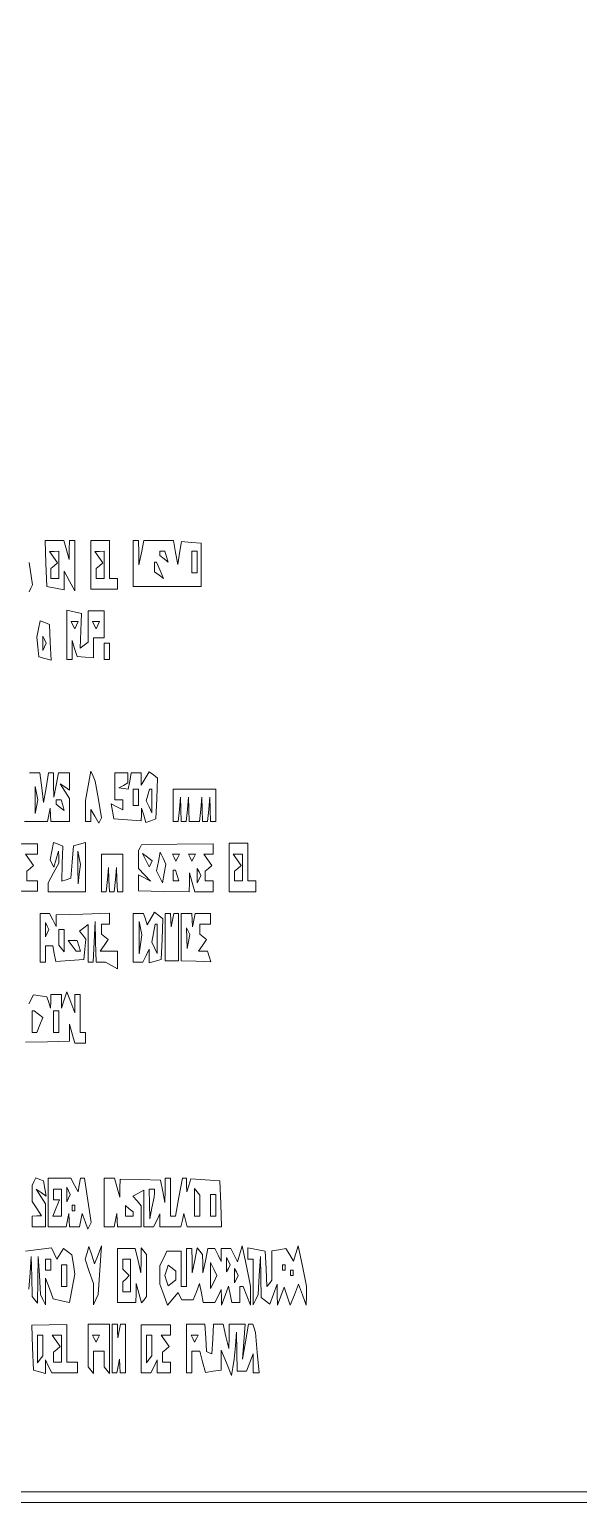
# Paper-space layout 'AN-22-DGE-077' of a CAD drawing. Header units: metres. Extents: x 12 to 191, y -57 to 204.
# Drawn here: x 52.4 to 70.51, y -57.38 to -8.82 of the extents above; entities that cross this region are included whole.
import ezdxf

# ---------------------------------------------------------------- set-up
doc = ezdxf.new("R2010")
doc.units = ezdxf.units.M
doc.layers.add('DGE_CONTORNOS', color=7, linetype='Continuous', lineweight=0)
doc.layers.add('DGE_DATOS', color=7, linetype='Continuous', lineweight=0)

# ---------------------------------------------------------------- blocks, each defined once
blk = doc.blocks.new('LP_REF_DGE_MT_077')
at = {"layer": 'DGE_CONTORNOS'}
for points in [[(21.899, 63.246), (21.899, -57.382), (106.671, -57.382), (191.443, -57.382), (191.443, 63.246), (191.443, 183.875), (106.671, 183.875), (21.899, 183.875)], [(191.267, 90.597), (191.267, -2.324), (189.861, -2.324), (188.455, -2.324), (188.452, -2.013), (188.449, -1.701), (188.333, -2.013), (188.216, -2.324), (154.189, -2.324), (120.162, -2.324), (120.162, -29.675), (120.162, -57.026), (74.239, -57.026), (28.315, -57.026), (28.315, 63.246), (28.315, 183.518), (109.791, 183.518), (191.267, 183.518)], [(52.942, -26.423), (52.969, -27.181), (53.254, -27.236), (53.54, -27.292), (53.54, -26.986), (53.54, -26.68), (53.716, -27.002), (53.892, -27.325), (53.892, -26.495), (53.892, -25.666), (53.804, -25.666), (53.716, -25.666), (53.713, -25.978), (53.711, -26.29), (53.621, -25.978), (53.531, -25.666), (53.223, -25.666), (52.915, -25.666)], [(54.419, -26.468), (54.419, -27.27), (54.858, -27.27), (55.298, -27.27), (55.298, -27.092), (55.298, -26.913), (55.166, -26.913), (55.034, -26.913), (55.034, -26.29), (55.034, -25.666), (54.727, -25.666), (54.419, -25.666)], [(55.825, -26.425), (55.825, -27.183), (56.946, -27.182), (58.067, -27.181), (58.067, -26.468), (58.067, -25.755), (57.74, -25.729), (57.414, -25.702), (57.354, -26.082), (57.295, -26.462), (57.222, -26.064), (57.149, -25.666), (56.66, -25.666), (56.171, -25.666), (56.092, -26.067), (56.012, -26.468), (56.007, -26.067), (56.001, -25.666), (55.913, -25.666), (55.825, -25.666)], [(53.364, -26.468), (53.364, -26.913), (53.232, -26.913), (53.101, -26.913), (53.101, -26.75), (53.101, -26.587), (53.21, -26.496), (53.32, -26.406), (53.189, -26.217), (53.057, -26.028), (53.21, -26.025), (53.364, -26.022)], [(54.858, -26.468), (54.858, -26.913), (54.727, -26.913), (54.595, -26.913), (54.595, -26.75), (54.595, -26.587), (54.705, -26.496), (54.815, -26.406), (54.683, -26.217), (54.551, -26.028), (54.705, -26.025), (54.858, -26.022)], [(56.923, -26.199), (56.977, -26.375), (56.841, -26.269), (56.704, -26.162), (56.704, -26.092), (56.704, -26.022), (56.787, -26.022), (56.87, -26.022)], [(57.935, -26.379), (57.935, -26.735), (57.847, -26.735), (57.759, -26.735), (57.759, -26.379), (57.759, -26.022), (57.847, -26.022), (57.935, -26.022)], [(56.706, -26.65), (56.817, -26.921), (56.673, -26.809), (56.528, -26.697), (56.528, -26.538), (56.528, -26.379), (56.562, -26.379), (56.595, -26.379)], [(53.628, -28.772), (53.628, -29.586), (53.716, -29.586), (53.804, -29.586), (53.805, -29.274), (53.806, -28.962), (53.889, -29.227), (53.971, -29.491), (54.239, -29.513), (54.507, -29.535), (54.507, -29.204), (54.507, -28.873), (54.683, -28.873), (54.858, -28.873), (54.858, -28.428), (54.858, -27.982), (54.595, -27.982), (54.331, -27.982), (54.331, -28.498), (54.331, -29.013), (54.199, -29.116), (54.068, -29.218), (54.089, -28.645), (54.111, -28.071), (53.87, -28.015), (53.628, -27.959)], [(52.697, -28.582), (52.646, -28.852), (52.677, -29.175), (52.707, -29.497), (52.91, -29.555), (53.113, -29.614), (53.085, -29.022), (53.057, -28.431), (52.903, -28.372), (52.749, -28.312)], [(53.95, -28.458), (53.892, -28.576), (53.833, -28.458), (53.774, -28.339), (53.892, -28.339), (54.009, -28.339)], [(54.653, -28.458), (54.595, -28.576), (54.536, -28.458), (54.478, -28.339), (54.595, -28.339), (54.712, -28.339)], [(52.896, -29.17), (52.837, -29.289), (52.837, -29.051), (52.837, -28.814), (52.896, -28.933), (52.954, -29.051)], [(54.858, -29.319), (54.858, -29.586), (54.946, -29.586), (55.034, -29.586), (55.034, -29.319), (55.034, -29.051), (54.946, -29.051), (54.858, -29.051)], [(54.334, -33.756), (54.243, -34.242), (54.243, -34.587), (54.243, -34.931), (54.331, -34.931), (54.419, -34.931), (54.419, -34.731), (54.419, -34.531), (54.553, -34.757), (54.687, -34.982), (54.729, -34.897), (54.771, -34.811), (54.671, -34.203), (54.571, -33.595), (54.498, -33.432), (54.426, -33.27)], [(55.21, -33.773), (55.21, -34.219), (55.342, -34.219), (55.474, -34.219), (55.474, -34.38), (55.474, -34.542), (55.286, -34.442), (55.099, -34.343), (55.14, -34.593), (55.181, -34.842), (55.635, -34.874), (56.089, -34.906), (56.09, -34.696), (56.092, -34.486), (56.167, -34.726), (56.242, -34.967), (56.407, -34.903), (56.572, -34.839), (56.6, -34.171), (56.627, -33.503), (56.489, -33.396), (56.35, -33.288), (56.22, -33.508), (56.089, -33.728), (56.089, -33.528), (56.089, -33.328), (55.923, -33.328), (55.756, -33.328), (55.706, -33.595), (55.655, -33.862), (55.498, -33.842), (55.342, -33.821), (55.496, -33.74), (55.649, -33.658), (55.649, -33.493), (55.649, -33.328), (55.43, -33.328), (55.21, -33.328)], [(52.631, -34.441), (52.587, -34.664), (52.587, -34.219), (52.587, -33.773), (52.631, -33.996), (52.676, -34.219)], [(56.001, -34.13), (56.001, -34.397), (55.913, -34.397), (55.825, -34.397), (55.825, -34.13), (55.825, -33.862), (55.913, -33.862), (56.001, -33.862)], [(56.441, -34.254), (56.441, -34.646), (56.343, -34.448), (56.245, -34.25), (56.304, -34.056), (56.363, -33.862), (56.402, -33.862), (56.441, -33.862)], [(57.144, -34.397), (57.144, -34.931), (57.225, -34.931), (57.307, -34.931), (57.345, -34.531), (57.383, -34.13), (57.395, -34.531), (57.407, -34.931), (57.489, -34.931), (57.571, -34.931), (57.609, -34.531), (57.647, -34.13), (57.659, -34.531), (57.671, -34.931), (57.841, -34.931), (58.01, -34.931), (58.048, -34.531), (58.087, -34.13), (58.099, -34.531), (58.11, -34.931), (58.192, -34.931), (58.274, -34.931), (58.312, -34.531), (58.35, -34.13), (58.362, -34.531), (58.374, -34.931), (58.462, -34.931), (58.55, -34.931), (58.55, -34.397), (58.55, -33.862), (57.847, -33.862), (57.144, -33.862)], [(53.496, -34.395), (53.549, -34.571), (53.413, -34.465), (53.276, -34.359), (53.276, -34.289), (53.276, -34.219), (53.359, -34.219), (53.442, -34.219)], [(51.606, -36.446), (51.606, -37.219), (52.134, -37.224), (52.661, -37.229), (52.661, -37.06), (52.661, -36.891), (52.485, -36.891), (52.31, -36.891), (52.31, -36.728), (52.31, -36.565), (52.419, -36.474), (52.529, -36.384), (52.397, -36.195), (52.266, -36.006), (52.463, -36.003), (52.661, -36.001), (52.661, -35.832), (52.661, -35.663), (52.134, -35.668), (51.606, -35.673)], [(53.133, -35.906), (53.079, -36.194), (53.138, -36.315), (53.198, -36.436), (53.28, -36.174), (53.362, -35.911), (53.363, -36.107), (53.364, -36.302), (53.189, -36.624), (53.013, -36.947), (53.013, -37.097), (53.013, -37.248), (53.628, -37.248), (54.243, -37.248), (54.243, -36.434), (54.243, -35.619), (54.045, -35.676), (53.848, -35.733), (53.804, -36.268), (53.76, -36.802), (53.615, -36.851), (53.47, -36.899), (53.483, -36.323), (53.496, -35.746), (53.342, -35.682), (53.188, -35.618)], [(54.04, -36.665), (54, -36.981), (53.997, -36.446), (53.993, -35.911), (54.037, -36.131), (54.081, -36.35)], [(56.046, -35.79), (56.001, -35.882), (56.001, -36.181), (56.001, -36.481), (56.199, -36.687), (56.397, -36.893), (56.199, -36.791), (56.001, -36.689), (56.001, -36.952), (56.001, -37.215), (56.836, -37.232), (57.671, -37.25), (57.674, -36.937), (57.676, -36.624), (57.766, -36.936), (57.856, -37.248), (58.159, -37.248), (58.462, -37.248), (58.462, -37.07), (58.462, -36.891), (58.33, -36.891), (58.198, -36.891), (58.198, -36.728), (58.198, -36.565), (58.308, -36.474), (58.418, -36.384), (58.286, -36.195), (58.154, -36.006), (58.308, -36.003), (58.462, -36.001), (58.462, -35.832), (58.462, -35.663), (57.277, -35.681), (56.092, -35.698)], [(58.989, -36.446), (58.989, -37.248), (59.429, -37.248), (59.868, -37.248), (59.868, -37.07), (59.868, -36.891), (59.736, -36.891), (59.605, -36.891), (59.605, -36.268), (59.605, -35.644), (59.297, -35.644), (58.989, -35.644)], [(54.771, -36.624), (54.771, -37.248), (54.852, -37.248), (54.934, -37.248), (54.972, -36.847), (55.01, -36.446), (55.022, -36.847), (55.034, -37.248), (55.116, -37.248), (55.198, -37.248), (55.236, -36.847), (55.274, -36.446), (55.286, -36.847), (55.298, -37.248), (55.386, -37.248), (55.474, -37.248), (55.474, -36.624), (55.474, -36.001), (55.122, -36.001), (54.771, -36.001)], [(56.399, -36.322), (56.35, -36.422), (56.241, -36.201), (56.133, -35.979), (56.291, -36.101), (56.448, -36.223)], [(56.845, -36.642), (56.786, -36.951), (56.69, -36.755), (56.593, -36.559), (56.651, -36.25), (56.71, -35.941), (56.807, -36.137), (56.903, -36.333)], [(57.29, -36.119), (57.232, -36.238), (57.173, -36.119), (57.114, -36.001), (57.232, -36.001), (57.349, -36.001)], [(57.818, -36.119), (57.759, -36.238), (57.7, -36.119), (57.642, -36.001), (57.759, -36.001), (57.876, -36.001)], [(59.429, -36.446), (59.429, -36.891), (59.297, -36.891), (59.165, -36.891), (59.165, -36.728), (59.165, -36.565), (59.275, -36.474), (59.385, -36.384), (59.253, -36.195), (59.121, -36.006), (59.275, -36.003), (59.429, -36.001)], [(57.276, -36.713), (57.33, -36.891), (57.237, -36.891), (57.144, -36.891), (57.144, -36.713), (57.144, -36.535), (57.182, -36.535), (57.221, -36.535)], [(57.993, -36.832), (57.935, -36.951), (57.935, -36.713), (57.935, -36.476), (57.993, -36.594), (58.052, -36.713)], [(52.749, -38.762), (52.749, -39.564), (52.837, -39.564), (52.925, -39.564), (52.925, -39.297), (52.925, -39.03), (53.047, -39.03), (53.17, -39.03), (53.218, -39.285), (53.266, -39.54), (53.732, -39.507), (54.197, -39.475), (54.229, -39.14), (54.261, -38.805), (54.157, -38.675), (54.053, -38.545), (54.192, -38.436), (54.331, -38.328), (54.331, -38.946), (54.331, -39.564), (54.414, -39.564), (54.496, -39.564), (54.531, -38.896), (54.565, -38.228), (54.58, -38.896), (54.595, -39.564), (54.749, -39.567), (54.902, -39.569), (55.1, -39.676), (55.298, -39.784), (55.298, -39.496), (55.298, -39.208), (55.012, -39.205), (54.727, -39.202), (54.858, -39.013), (54.99, -38.824), (54.88, -38.734), (54.771, -38.644), (54.771, -38.48), (54.771, -38.317), (54.902, -38.317), (55.034, -38.317), (55.034, -38.135), (55.034, -37.953), (54.155, -37.982), (53.276, -38.012), (53.276, -38.2), (53.276, -38.388), (53.171, -38.174), (53.065, -37.961), (52.907, -37.961), (52.749, -37.961)], [(52.983, -38.614), (52.925, -38.733), (52.925, -38.495), (52.925, -38.258), (52.983, -38.376), (53.042, -38.495)], [(55.825, -38.762), (55.825, -39.564), (55.983, -39.564), (56.142, -39.564), (56.247, -39.35), (56.353, -39.137), (56.353, -39.363), (56.353, -39.589), (56.55, -39.532), (56.748, -39.475), (56.775, -38.805), (56.803, -38.136), (56.664, -38.028), (56.526, -37.921), (56.403, -38.127), (56.28, -38.334), (56.223, -38.147), (56.166, -37.961), (55.996, -37.961), (55.825, -37.961)], [(56.062, -38.982), (56.021, -39.297), (56.018, -38.762), (56.015, -38.228), (56.059, -38.447), (56.102, -38.666)], [(56.616, -38.798), (56.616, -39.279), (56.526, -39.095), (56.435, -38.911), (56.491, -38.614), (56.547, -38.317), (56.582, -38.317), (56.616, -38.317)], [(56.88, -38.74), (56.88, -39.52), (57.1, -39.52), (57.319, -39.52), (57.319, -38.74), (57.319, -37.961), (57.239, -37.961), (57.158, -37.961), (57.114, -38.183), (57.07, -38.406), (57.063, -38.183), (57.056, -37.961), (56.968, -37.961), (56.88, -37.961)], [(57.407, -38.744), (57.407, -39.527), (57.894, -39.539), (58.38, -39.551), (58.328, -39.379), (58.276, -39.208), (58.127, -39.205), (57.979, -39.202), (58.11, -39.013), (58.242, -38.824), (58.132, -38.734), (58.023, -38.644), (58.023, -38.48), (58.023, -38.317), (58.198, -38.317), (58.374, -38.317), (58.374, -38.139), (58.374, -37.961), (58.118, -37.961), (57.861, -37.961), (57.817, -38.183), (57.773, -38.406), (57.766, -38.183), (57.759, -37.961), (57.583, -37.961), (57.407, -37.961)], [(53.54, -38.862), (53.54, -39.229), (53.452, -39.119), (53.364, -39.009), (53.364, -38.752), (53.364, -38.495), (53.452, -38.495), (53.54, -38.495)], [(54.023, -39.03), (54.078, -39.208), (54.007, -39.205), (53.936, -39.202), (53.804, -39.03), (53.672, -38.857), (53.821, -38.854), (53.969, -38.851)], [(57.643, -38.885), (57.597, -39.119), (57.59, -38.777), (57.583, -38.436), (57.636, -38.543), (57.689, -38.651)], [(52.7, -41.278), (52.841, -41.388), (52.741, -41.634), (52.64, -41.881), (52.563, -41.881), (52.485, -41.881), (52.485, -41.524), (52.485, -41.168), (52.522, -41.168), (52.559, -41.168)], [(53.364, -41.524), (53.364, -41.881), (53.276, -41.881), (53.189, -41.881), (53.189, -41.524), (53.189, -41.168), (53.276, -41.168), (53.364, -41.168)], [(52.547, -46.804), (52.485, -46.929), (52.485, -47.191), (52.485, -47.454), (52.639, -47.691), (52.793, -47.927), (52.639, -47.933), (52.485, -47.939), (52.485, -48.117), (52.485, -48.295), (52.705, -48.295), (52.925, -48.295), (52.925, -47.914), (52.925, -47.533), (52.771, -47.29), (52.617, -47.047), (52.783, -47.165), (52.949, -47.283), (52.908, -47.032), (52.866, -46.78), (52.737, -46.73), (52.609, -46.679)], [(53.013, -47.493), (53.013, -48.295), (53.313, -48.295), (53.613, -48.295), (53.658, -48.072), (53.702, -47.85), (53.709, -48.072), (53.716, -48.295), (53.884, -48.295), (54.053, -48.295), (54.097, -48.072), (54.142, -47.85), (54.232, -48.112), (54.322, -48.374), (54.376, -48.263), (54.431, -48.152), (54.323, -47.421), (54.215, -46.691), (54.149, -46.691), (54.082, -46.691), (54.042, -46.914), (54.002, -47.137), (53.885, -46.914), (53.769, -46.691), (53.391, -46.691), (53.013, -46.691)], [(53.452, -47.493), (53.452, -47.939), (53.31, -47.939), (53.167, -47.939), (53.276, -47.671), (53.386, -47.404), (53.287, -47.404), (53.189, -47.404), (53.189, -47.226), (53.189, -47.048), (53.32, -47.048), (53.452, -47.048)], [(53.687, -47.345), (53.628, -47.464), (53.628, -47.226), (53.628, -46.988), (53.687, -47.107), (53.745, -47.226)], [(54.858, -47.493), (54.858, -48.295), (55.027, -48.295), (55.195, -48.295), (55.24, -48.072), (55.284, -47.85), (55.291, -48.072), (55.298, -48.295), (55.693, -48.295), (56.089, -48.295), (56.089, -47.948), (56.089, -47.6), (55.947, -47.439), (55.805, -47.278), (55.991, -47.18), (56.177, -47.081), (56.177, -47.688), (56.177, -48.295), (56.335, -48.295), (56.493, -48.295), (56.599, -48.081), (56.704, -47.867), (56.704, -48.081), (56.704, -48.295), (57.048, -48.295), (57.393, -48.295), (57.444, -48.072), (57.495, -47.85), (57.547, -48.072), (57.598, -48.295), (58.167, -48.295), (58.736, -48.295), (58.709, -47.538), (58.682, -46.78), (58.2, -46.747), (57.718, -46.714), (57.652, -46.926), (57.586, -47.137), (57.584, -46.914), (57.583, -46.691), (57.513, -46.691), (57.443, -46.691), (57.331, -47.315), (57.22, -47.939), (57.138, -47.939), (57.056, -47.939), (57.056, -47.315), (57.056, -46.691), (56.968, -46.691), (56.88, -46.691), (56.874, -47.092), (56.869, -47.493), (56.795, -47.124), (56.721, -46.755), (56.054, -46.736), (55.386, -46.717), (55.383, -47.016), (55.38, -47.315), (55.291, -47.003), (55.201, -46.691), (55.03, -46.691), (54.858, -46.691)], [(56.522, -47.181), (56.516, -47.315), (56.441, -47.671), (56.365, -48.028), (56.359, -47.538), (56.353, -47.048), (56.441, -47.048), (56.528, -47.048)], [(58.023, -47.593), (58.023, -47.939), (57.935, -47.939), (57.847, -47.939), (57.847, -47.483), (57.847, -47.027), (57.935, -47.137), (58.023, -47.247)], [(53.892, -47.671), (53.892, -47.76), (53.848, -47.76), (53.804, -47.76), (53.804, -47.671), (53.804, -47.582), (53.848, -47.582), (53.892, -47.582)], [(55.825, -47.869), (55.825, -47.939), (55.693, -47.939), (55.562, -47.939), (55.562, -47.766), (55.562, -47.593), (55.693, -47.696), (55.825, -47.799)], [(58.55, -47.582), (58.55, -47.939), (58.462, -47.939), (58.374, -47.939), (58.374, -47.582), (58.374, -47.226), (58.462, -47.226), (58.55, -47.226)], [(54.298, -49.151), (54.233, -49.363), (54.37, -49.76), (54.507, -50.156), (54.507, -50.508), (54.507, -50.861), (54.586, -50.692), (54.665, -50.522), (54.722, -49.72), (54.779, -48.919), (54.66, -49.217), (54.541, -49.515), (54.452, -49.227), (54.362, -48.939)], [(55.298, -49.899), (55.298, -50.79), (55.606, -50.79), (55.913, -50.79), (55.916, -50.478), (55.919, -50.166), (56.009, -50.481), (56.1, -50.797), (56.182, -50.694), (56.265, -50.59), (56.265, -49.899), (56.265, -49.207), (56.177, -49.097), (56.089, -48.987), (56.083, -49.398), (56.077, -49.81), (55.982, -49.409), (55.886, -49.008), (55.592, -49.008), (55.298, -49.008)], [(56.82, -49.332), (56.704, -49.568), (56.704, -49.877), (56.704, -50.187), (56.831, -50.533), (56.957, -50.879), (57.129, -50.666), (57.3, -50.454), (57.362, -50.577), (57.423, -50.7), (57.613, -50.7), (57.803, -50.7), (57.906, -50.433), (58.01, -50.166), (58.07, -50.478), (58.129, -50.79), (58.322, -50.79), (58.515, -50.79), (58.62, -50.576), (58.726, -50.362), (58.729, -50.62), (58.731, -50.879), (58.85, -50.562), (58.969, -50.245), (59.02, -50.517), (59.072, -50.79), (59.206, -50.79), (59.341, -50.79), (59.341, -50.522), (59.341, -50.255), (59.397, -50.255), (59.453, -50.255), (59.57, -50.567), (59.687, -50.879), (59.69, -50.561), (59.693, -50.244), (59.557, -49.584), (59.421, -48.924), (59.341, -49.187), (59.26, -49.45), (59.151, -49.229), (59.042, -49.008), (58.884, -49.008), (58.726, -49.008), (58.726, -49.222), (58.726, -49.435), (58.62, -49.222), (58.515, -49.008), (58.398, -49.008), (58.281, -49.008), (58.201, -49.409), (58.122, -49.81), (58.116, -49.508), (58.11, -49.207), (58.022, -49.096), (57.933, -48.985), (57.852, -49.397), (57.77, -49.81), (57.764, -49.409), (57.759, -49.008), (57.671, -49.008), (57.583, -49.008), (57.583, -49.631), (57.583, -50.255), (57.495, -50.255), (57.407, -50.255), (57.407, -49.676), (57.407, -49.097), (57.172, -49.097), (56.936, -49.097)], [(59.605, -49.175), (59.605, -49.364), (59.693, -49.364), (59.78, -49.364), (59.78, -50.112), (59.78, -50.861), (59.862, -50.692), (59.944, -50.522), (59.98, -49.899), (60.016, -49.275), (60.03, -49.949), (60.044, -50.623), (60.189, -50.735), (60.333, -50.847), (60.452, -50.517), (60.571, -50.187), (60.574, -50.533), (60.577, -50.879), (60.689, -50.581), (60.801, -50.283), (60.903, -50.581), (61.005, -50.879), (61.14, -50.533), (61.275, -50.187), (61.404, -50.533), (61.533, -50.879), (61.535, -50.561), (61.538, -50.244), (61.402, -49.584), (61.266, -48.924), (61.189, -49.177), (61.112, -49.43), (60.987, -49.219), (60.861, -49.007), (60.628, -49.046), (60.396, -49.085), (60.396, -49.571), (60.396, -50.056), (60.313, -50.159), (60.231, -50.262), (60.204, -49.679), (60.176, -49.097), (59.89, -49.041), (59.605, -48.985)], [(53.101, -49.542), (53.101, -49.72), (53.013, -49.72), (52.925, -49.72), (52.925, -49.542), (52.925, -49.364), (53.013, -49.364), (53.101, -49.364)], [(55.737, -49.899), (55.737, -50.433), (55.606, -50.433), (55.474, -50.433), (55.474, -50.27), (55.474, -50.107), (55.584, -50.003), (55.693, -49.899), (55.584, -49.795), (55.474, -49.691), (55.474, -49.527), (55.474, -49.364), (55.606, -49.364), (55.737, -49.364)], [(58.48, -50.112), (58.374, -50.326), (58.374, -49.899), (58.374, -49.471), (58.48, -49.685), (58.585, -49.899)], [(58.96, -49.661), (58.902, -49.78), (58.902, -49.542), (58.902, -49.305), (58.96, -49.424), (59.019, -49.542)], [(53.628, -49.899), (53.628, -50.255), (53.54, -50.255), (53.452, -50.255), (53.452, -49.899), (53.452, -49.542), (53.54, -49.542), (53.628, -49.542)], [(57.232, -49.899), (57.232, -50.039), (57.103, -50.139), (56.974, -50.239), (56.922, -50.069), (56.87, -49.899), (56.922, -49.728), (56.974, -49.558), (57.103, -49.658), (57.232, -49.759)], [(59.224, -50.017), (59.165, -50.136), (59.165, -49.899), (59.165, -49.661), (59.224, -49.78), (59.282, -49.899)], [(60.835, -49.631), (60.835, -49.72), (60.791, -49.72), (60.747, -49.72), (60.747, -49.631), (60.747, -49.542), (60.791, -49.542), (60.835, -49.542)], [(61.099, -49.81), (61.099, -49.899), (61.055, -49.899), (61.011, -49.899), (61.011, -49.81), (61.011, -49.72), (61.055, -49.72), (61.099, -49.72)], [(52.503, -52.275), (52.529, -53.017), (52.727, -53.074), (52.925, -53.131), (52.925, -52.904), (52.925, -52.678), (53.03, -52.892), (53.136, -53.106), (53.558, -53.106), (53.98, -53.106), (53.98, -52.928), (53.98, -52.75), (53.804, -52.75), (53.628, -52.75), (53.628, -52.133), (53.628, -51.516), (53.052, -51.524), (52.476, -51.533)], [(52.837, -52.204), (52.837, -52.55), (52.749, -52.66), (52.661, -52.771), (52.661, -52.315), (52.661, -51.859), (52.749, -51.859), (52.837, -51.859)], [(53.452, -52.304), (53.452, -52.75), (53.32, -52.75), (53.189, -52.75), (53.189, -52.586), (53.189, -52.423), (53.298, -52.333), (53.408, -52.242), (53.276, -52.053), (53.145, -51.864), (53.298, -51.861), (53.452, -51.859)], [(54.331, -52.204), (54.331, -52.907), (54.419, -53.017), (54.507, -53.127), (54.507, -52.76), (54.507, -52.393), (54.683, -52.393), (54.858, -52.393), (54.858, -52.65), (54.858, -52.907), (54.946, -53.017), (55.034, -53.127), (55.034, -52.315), (55.034, -51.502), (54.683, -51.502), (54.331, -51.502)], [(54.653, -51.977), (54.595, -52.096), (54.536, -51.977), (54.478, -51.859), (54.595, -51.859), (54.712, -51.859)], [(55.122, -52.304), (55.122, -53.106), (55.203, -53.106), (55.283, -53.106), (55.328, -52.883), (55.372, -52.66), (55.379, -52.883), (55.386, -53.106), (55.474, -53.106), (55.562, -53.106), (55.562, -52.304), (55.562, -51.502), (55.481, -51.502), (55.4, -51.502), (55.356, -51.725), (55.312, -51.948), (55.305, -51.725), (55.298, -51.502), (55.21, -51.502), (55.122, -51.502)], [(56.089, -52.317), (56.089, -53.106), (56.247, -53.106), (56.405, -53.106), (56.511, -52.892), (56.616, -52.678), (56.616, -52.892), (56.616, -53.106), (56.836, -53.106), (57.056, -53.106), (57.056, -52.928), (57.056, -52.75), (56.924, -52.75), (56.792, -52.75), (56.792, -52.586), (56.792, -52.423), (56.902, -52.333), (57.012, -52.242), (56.88, -52.053), (56.748, -51.864), (56.902, -51.861), (57.056, -51.859), (57.056, -51.693), (57.056, -51.528), (56.572, -51.528), (56.089, -51.528)], [(56.441, -52.204), (56.441, -52.55), (56.353, -52.66), (56.265, -52.771), (56.265, -52.315), (56.265, -51.859), (56.353, -51.859), (56.441, -51.859)], [(57.583, -52.304), (57.583, -53.106), (57.671, -53.106), (57.759, -53.106), (57.759, -52.75), (57.759, -52.393), (57.888, -52.393), (58.016, -52.393), (58.109, -52.742), (58.201, -53.091), (58.463, -53.054), (58.725, -53.017), (58.726, -52.685), (58.726, -52.354), (58.895, -52.774), (59.064, -53.195), (59.11, -52.928), (59.157, -52.66), (59.193, -52.215), (59.229, -51.77), (59.241, -52.408), (59.253, -53.047), (59.407, -53.047), (59.561, -53.048), (59.668, -52.765), (59.775, -52.482), (59.778, -52.794), (59.78, -53.106), (59.878, -53.106), (59.976, -53.106), (59.914, -52.439), (59.852, -51.772), (59.811, -51.637), (59.77, -51.502), (59.7, -51.502), (59.63, -51.502), (59.531, -52.081), (59.431, -52.66), (59.472, -52.081), (59.512, -51.502), (59.251, -51.502), (58.989, -51.502), (58.983, -51.903), (58.978, -52.304), (58.882, -51.903), (58.787, -51.502), (58.63, -51.502), (58.474, -51.502), (58.446, -51.992), (58.418, -52.482), (58.33, -52.443), (58.242, -52.404), (58.215, -51.953), (58.187, -51.502), (57.885, -51.502), (57.583, -51.502)], [(57.905, -51.977), (57.847, -52.096), (57.788, -51.977), (57.73, -51.859), (57.847, -51.859), (57.964, -51.859)]]:
    blk.add_lwpolyline(points, close=True, dxfattribs=at)
for points in [[(52.384, -27.356), (52.441, -27.241), (52.498, -27.126), (52.39, -26.396)], [(52.236, -34.931), (52.617, -34.931), (52.998, -34.931), (53.042, -34.709), (53.087, -34.486), (53.094, -34.709), (53.101, -34.931), (53.408, -34.931), (53.716, -34.931), (53.716, -34.55), (53.716, -34.169), (53.562, -33.926), (53.408, -33.683), (53.562, -33.792), (53.716, -33.901), (53.716, -33.614), (53.716, -33.328), (53.537, -33.328), (53.359, -33.328), (53.279, -33.729), (53.2, -34.13), (53.194, -33.729), (53.189, -33.328), (53.108, -33.328), (53.027, -33.328), (52.947, -33.816), (52.867, -34.305), (52.806, -33.816), (52.746, -33.328), (52.572, -33.328), (52.397, -33.328)], [(52.266, -42.207), (52.991, -42.191), (53.716, -42.176), (53.719, -41.894), (53.721, -41.613), (53.811, -41.925), (53.9, -42.237), (54.072, -42.237), (54.243, -42.237), (54.243, -42.059), (54.243, -41.881), (54.155, -41.881), (54.067, -41.881), (54.067, -41.257), (54.067, -40.633), (53.98, -40.633), (53.892, -40.633), (53.892, -40.935), (53.892, -41.236), (53.761, -40.89), (53.631, -40.544), (53.543, -40.811), (53.455, -41.079), (53.454, -40.856), (53.452, -40.633), (53.276, -40.633), (53.101, -40.633), (53.099, -40.856), (53.098, -41.079), (53.033, -40.892), (52.969, -40.705), (52.752, -40.677), (52.534, -40.649), (52.378, -40.936)], [(52.382, -50.344), (52.42, -49.81), (52.459, -49.275), (52.472, -49.933), (52.485, -50.59), (52.573, -50.7), (52.661, -50.811), (52.675, -50.043), (52.689, -49.275), (52.725, -49.899), (52.762, -50.522), (52.843, -50.692), (52.925, -50.861), (52.928, -50.424), (52.93, -49.988), (53.058, -50.328), (53.185, -50.669), (53.453, -50.728), (53.721, -50.788), (53.808, -50.32), (53.896, -49.852), (53.847, -49.535), (53.797, -49.219), (53.657, -49.11), (53.518, -49.002), (53.413, -49.179), (53.307, -49.356), (53.216, -49.171), (53.125, -48.986), (52.695, -49.042), (52.266, -49.097)]]:
    blk.add_lwpolyline(points, dxfattribs=at)

psp = doc.layouts.new('AN-22-DGE-077')

# ---------------------------------------------------------------- block references
at = {"layer": 'DGE_DATOS'}
psp.add_blockref('LP_REF_DGE_MT_077', (0, 0), dxfattribs=at)

doc.saveas('drawing.dxf')
